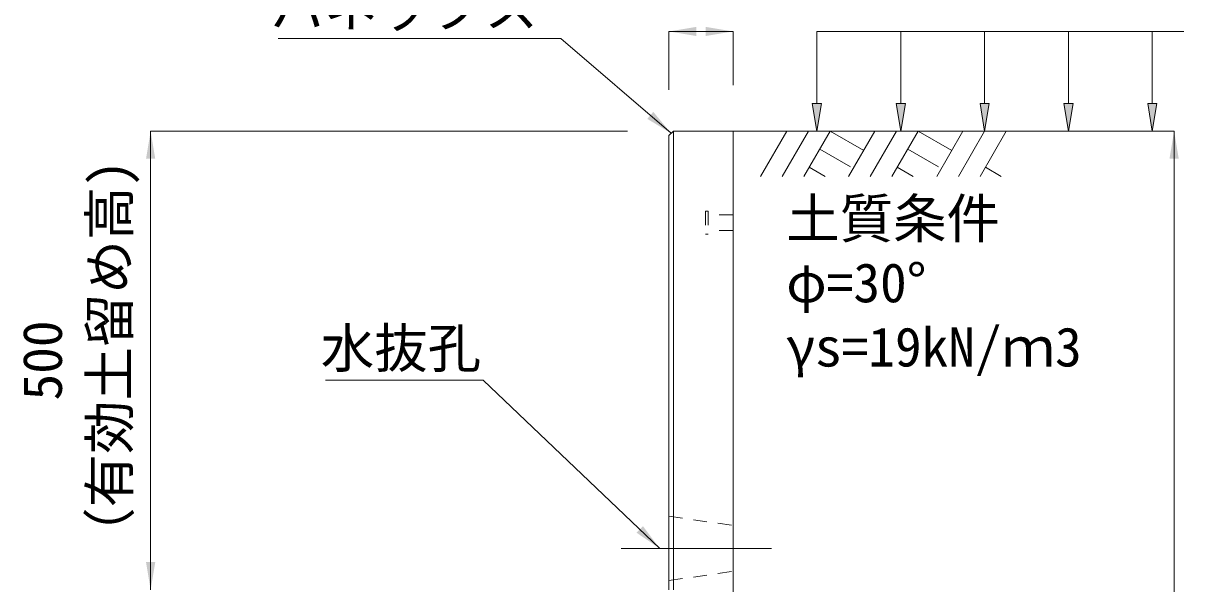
# Model space of a CAD drawing. Units: millimetres at full size. Extents: x 187207 to 255567, y 882048 to 905686.
# Drawn here: x 201245 to 202511, y 890772 to 891383 of the extents above; entities that cross this region are included whole.
import ezdxf
from ezdxf.enums import TextEntityAlignment as Align

# ---------------------------------------------------------------- set-up
doc = ezdxf.new("R2010")
doc.units = ezdxf.units.MM
doc.header["$LTSCALE"] = 20
doc.linetypes.add('USER1', pattern=[28.575, 19.05, -3.175, 3.175, -3.175])
doc.linetypes.add('USER2', pattern=[1.35, 0.75, -0.6])
for name, color, linetype, lineweight in [('0_2', 7, 'Continuous', 20), ('パネックス', 2, 'Continuous', 13), ('寸法線', 7, 'Continuous', 13), ('引出線', 4, 'Continuous', 13), ('ｲﾝｻｰﾄ', 3, 'USER2', 9), ('ﾊｯﾁﾝｸﾞ', 7, 'Continuous', 5)]:
    doc.layers.add(name, color=color, linetype=linetype, lineweight=lineweight)
doc.styles.add('ＭＳ ゴシック', font='')
doc.styles.get('ＭＳ ゴシック').set_extended_font_data('MS Gothic')

# ---------------------------------------------------------------- blocks, each defined once
blk = doc.blocks.new('filled_arrow')
at = {"color": 0, "linetype": 'Continuous', "lineweight": -2}
blk.add_solid([(7.5, 1.25), (0, 0), (7.5, -1.25)], dxfattribs=at)

msp = doc.modelspace()

# ---------------------------------------------------------------- hatches: boundary and pattern name
at = {"layer": '寸法線'}
for points in [[(202115.79, 891295.37), (202110.79, 891265.37), (202105.79, 891295.37)], [(202207.2, 891295.37), (202202.2, 891265.37), (202197.2, 891295.37)], [(202298.61, 891295.37), (202293.61, 891265.37), (202288.61, 891295.37)], [(202390.03, 891295.37), (202385.03, 891265.37), (202380.03, 891295.37)], [(202481.44, 891295.37), (202476.44, 891265.37), (202471.44, 891295.37)]]:
    msp.add_hatch(color=256, dxfattribs=at).paths.add_polyline_path(points)

# ---------------------------------------------------------------- linework, layer by layer
at = {"layer": '0_2'}
msp.add_line((202019.37, 891265.37), (202419.37, 891265.37), dxfattribs=at)
at = {"layer": 'パネックス'}
for p, q in [((201954.37, 891265.37), (201949.37, 891260.37)), ((201954.37, 891265.37), (202019.37, 891265.37)), ((202019.37, 891265.37), (202019.37, 889990.37)), ((201949.37, 890765.37), (201949.37, 891260.37))]:
    msp.add_line(p, q, dxfattribs=at)
at = {"layer": 'パネックス', "lineweight": 5}
msp.add_line((201954.37, 891265.37), (201954.37, 890765.37), dxfattribs=at)
at = {"layer": 'パネックス', "linetype": 'USER2', "lineweight": 9}
for p, q in [((201949.37, 890845.37), (202019.37, 890835.37)), ((201949.37, 890775.37), (202019.37, 890785.37))]:
    msp.add_line(p, q, dxfattribs=at)
at = {"layer": '寸法線'}
for p, q in [((201949.37, 891373.92), (202019.37, 891373.92)), ((201949.37, 891310.37), (201949.37, 891373.92)), ((202019.37, 891315.37), (202019.37, 891373.92)), ((201384.37, 890765.37), (201384.37, 891265.37)), ((201904.37, 891265.37), (201384.37, 891265.37)), ((202069.37, 891265.37), (202500.22, 891265.37)), ((202500.22, 889990.37), (202500.22, 891265.37))]:
    msp.add_line(p, q, dxfattribs=at)
at = {"layer": '寸法線', "lineweight": 9}
for p, q in [((202510.79, 891373.92), (202110.79, 891373.92)), ((202110.79, 891295.37), (202110.79, 891373.92)), ((202202.2, 891295.37), (202202.2, 891373.92)), ((202293.61, 891295.37), (202293.61, 891373.92)), ((202385.03, 891295.37), (202385.03, 891373.92)), ((202476.44, 891295.37), (202476.44, 891373.92))]:
    msp.add_line(p, q, dxfattribs=at)
at = {"layer": '寸法線', "linetype": 'USER1', "lineweight": 9}
msp.add_line((201897.52, 890810.37), (202061.23, 890810.37), dxfattribs=at)
at = {"layer": '寸法線', "lineweight": 9}
for points in [[(202115.79, 891295.37), (202110.79, 891265.37), (202105.79, 891295.37)], [(202207.2, 891295.37), (202202.2, 891265.37), (202197.2, 891295.37)], [(202298.61, 891295.37), (202293.61, 891265.37), (202288.61, 891295.37)], [(202390.03, 891295.37), (202385.03, 891265.37), (202380.03, 891295.37)], [(202481.44, 891295.37), (202476.44, 891265.37), (202471.44, 891295.37)]]:
    msp.add_lwpolyline(points, close=True, dxfattribs=at)
at = {"layer": '引出線'}
for points in [[(201951.87, 891262.87), (201831.66, 891366.33), (201523.41, 891366.33)], [(201939.37, 890810.37), (201746.91, 890993.82), (201575.17, 890993.82)]]:
    msp.add_lwpolyline(points, dxfattribs=at)
at = {"layer": 'ｲﾝｻｰﾄ'}
for p, q in [((201992.37, 891177.87), (201989.37, 891177.87)), ((201989.37, 891177.87), (201989.37, 891152.87)), ((201992.37, 891177.87), (201992.37, 891152.87)), ((202019.37, 891173.87), (201992.37, 891173.87)), ((202019.37, 891173.87), (202019.37, 891156.87)), ((201992.37, 891152.87), (201989.37, 891152.87)), ((202019.37, 891156.87), (201992.37, 891156.87))]:
    msp.add_line(p, q, dxfattribs=at)
at = {"layer": 'ﾊｯﾁﾝｸﾞ', "lineweight": 9}
for p, q in [((202078.02, 891265.36), (202049.37, 891215.74)), ((202101.64, 891265.36), (202072.99, 891215.74)), ((202125.27, 891265.36), (202096.62, 891215.74)), ((202125.27, 891265.36), (202161.83, 891244.25)), ((202174.02, 891265.36), (202145.37, 891215.74)), ((202197.64, 891265.36), (202168.99, 891215.74)), ((202221.27, 891265.36), (202192.62, 891215.74)), ((202221.27, 891265.36), (202257.83, 891244.25)), ((202270.02, 891265.36), (202241.37, 891215.74)), ((202293.64, 891265.36), (202264.99, 891215.74)), ((202317.26, 891265.36), (202288.62, 891215.74)), ((202113.84, 891245.58), (202147.26, 891226.29)), ((202209.84, 891245.58), (202243.26, 891226.29)), ((202102.42, 891225.79), (202119.84, 891215.74)), ((202198.42, 891225.79), (202215.84, 891215.74)), ((202294.42, 891225.79), (202311.83, 891215.74))]:
    msp.add_line(p, q, dxfattribs=at)

# ---------------------------------------------------------------- block references
at = {"layer": '寸法線', "xscale": 4, "yscale": 4}
msp.add_blockref('filled_arrow', (201949.37, 891373.92), dxfattribs=at)
for p, rotation in [((202019.37, 891373.92), 180), ((201384.37, 891265.37), 270), ((202500.22, 891265.37), 270), ((201384.37, 890765.37), 90)]:
    msp.add_blockref('filled_arrow', p, dxfattribs=dict(at, rotation=rotation))
at = {"layer": '引出線', "xscale": 4, "yscale": 4}
for p, rotation in [((201951.87, 891262.87), 139.3), ((201939.37, 890810.37), 136.4)]:
    msp.add_blockref('filled_arrow', p, dxfattribs=dict(at, rotation=rotation))

# ---------------------------------------------------------------- texts
at = {"layer": '寸法線', "style": 'ＭＳ ゴシック'}
for s, p in [('（有効土留め高)', (201373.58, 890796.84)), ('500', (201300.45, 890971.66))]:
    msp.add_text(s, height=42.72, rotation=90, dxfattribs=at).set_placement(p, align=Align.BOTTOM_LEFT)
for s, p in [('土質条件', (202077.34, 891191.38)), ('φ=30°', (202077.34, 891121.38)), ('γs=19kN/ｍ3', (202077.34, 891051.38))]:
    msp.add_text(s, height=42.72, dxfattribs=at).set_placement(p, align=Align.TOP_LEFT)
at = {"layer": '引出線', "style": 'ＭＳ ゴシック'}
for s, p in [('パネックス', (201806.66, 891421.47)), ('水抜孔', (201744.66, 891050.1))]:
    msp.add_text(s, height=42.72, dxfattribs=at).set_placement(p, align=Align.TOP_RIGHT)

doc.saveas('drawing.dxf')
